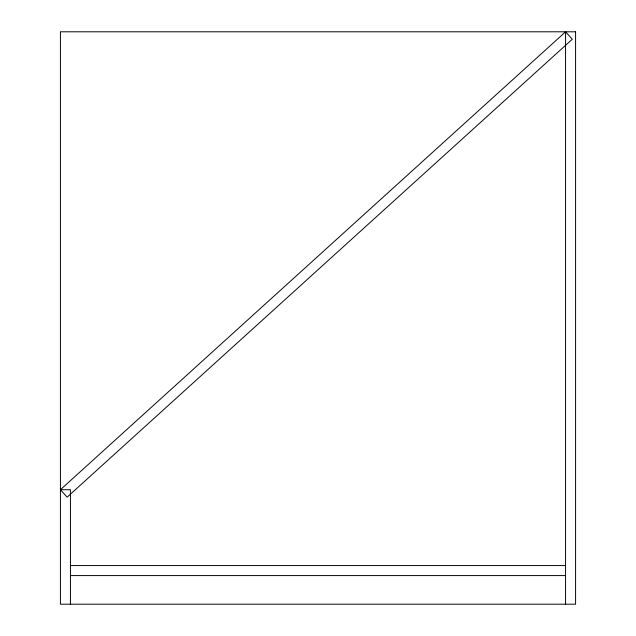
<?xml version="1.0" encoding="UTF-8"?>
<svg xmlns="http://www.w3.org/2000/svg" width="636" height="636" viewBox="0 0 636 636"><rect width="100%" height="100%" fill="white"/><g stroke="black" fill="none" stroke-linecap="round" stroke-linejoin="round"><path stroke-width="0.95" d="M60.42 489.72L565.563 31.8L572.289 39.225L67.146 497.145L60.42 489.72L70.437 489.72L70.437 604.2M70.437 565.563L565.563 565.563M70.437 575.58L565.563 575.58M565.563 31.8L565.563 604.2M575.58 31.8L60.42 31.8L60.42 604.2L575.58 604.2L575.58 31.8"/></g></svg>
